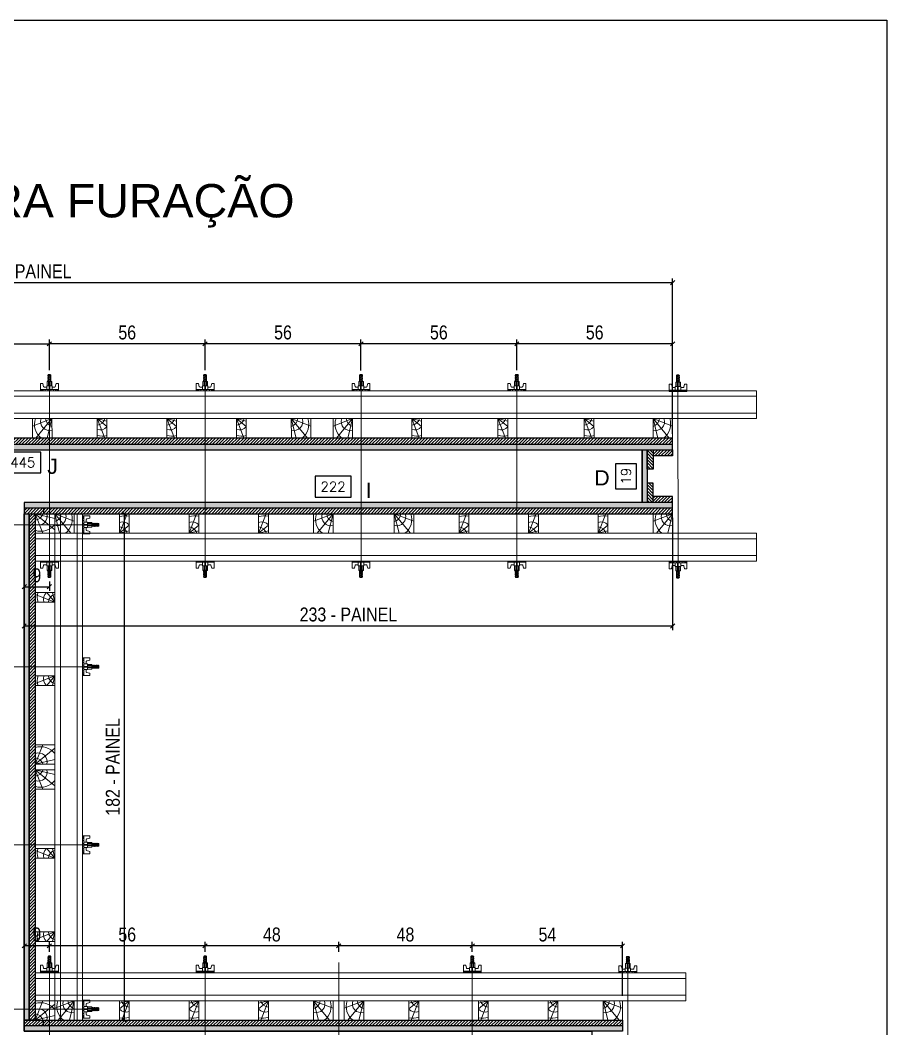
# Model space of a CAD drawing. Extents: x 14400 to 24104, y -21631 to 6985.
# Drawn here: x 23481 to 24104, y 1764 to 2489 of the extents above; entities that cross this region are included whole.
import ezdxf
from ezdxf.enums import TextEntityAlignment as Align

# ---------------------------------------------------------------- set-up
doc = ezdxf.new("R2010")
doc.units = 0
for name, color, linetype in [('CHAPA', 1, 'Continuous'), ('COTA', 241, 'Continuous'), ('MEIO_PONT', 93, 'Continuous'), ('MTH-PILAR-SEGUE', 5, 'Continuous'), ('SARRAFO', 251, 'Continuous'), ('TEXTO_GERAL', 7, 'Continuous')]:
    doc.layers.add(name, color=color, linetype=linetype)
for name, color, linetype, lineweight in [('Hachura', 251, 'Continuous', 9), ('Madeira', 126, 'Continuous', 18), ('Perfil Metálico', 224, 'Continuous', 18)]:
    doc.layers.add(name, color=color, linetype=linetype, lineweight=lineweight)
doc.styles.add('ARIAL', font='arial.ttf')
doc.styles.add('COTA TECNICA 2X', font='techl___.ttf', dxfattribs={"height": 10})
doc.styles.add('ROMANS', font='romans.shx')
doc.dimstyles.new('SECAO PILAR', dxfattribs={"dimtxt": 10, "dimasz": 3, "dimexe": 3, "dimexo": 3, "dimgap": 3, "dimtad": 1, "dimdec": 1, "dimlfac": 0.5, "dimzin": 12, "dimdsep": 46, "dimtxsty": 'COTA TECNICA 2X', "dimblk1": 'OBLIQUE', "dimblk2": 'OBLIQUE', "dimsah": 1, "dimcen": 0.9, "dimclrd": 256, "dimclre": 256, "dimclrt": 256, "dimadec": 1, "dimazin": 3, "dimtfac": 1, "dimtdec": 1, "dimtmove": 0, "dimatfit": 3, "dimfxl": 1, "dimtolj": 1, "dimtzin": 12, "dimarcsym": 0})
doc.dimstyles.new('SECÇÃO 2', dxfattribs={"dimtxt": 7, "dimasz": 6, "dimexe": 0.18, "dimexo": 2, "dimgap": -4, "dimtad": 3, "dimdec": 1, "dimlfac": 0.5, "dimzin": 12, "dimdsep": 46, "dimtxsty": 'ROMANS', "dimblk": 'ARCHTICK', "dimcen": 0.09, "dimse1": 1, "dimse2": 1, "dimsd1": 1, "dimsd2": 1, "dimclrd": 180, "dimclre": 5, "dimclrt": 1, "dimadec": 0, "dimazin": 3, "dimtfac": 1, "dimtdec": 1, "dimtofl": 0, "dimtmove": 0, "dimatfit": 3, "dimldrblk": 'ARCHTICK', "dimfxl": 1, "dimtolj": 1, "dimtzin": 0, "dimarcsym": 0})
pattern_1 = [(225, (13920.2894, -20740.3486), (1.12253202, -1.12253202), [])]
pattern_2 = [(225, (13892.2894, -20748.7486), (1.12253202, -1.12253202), [])]
pattern_3 = [(315, (45926.0494, -7322.2923), (1.12253202, 1.12253202), [])]

# ---------------------------------------------------------------- blocks, each defined once
blk = doc.blocks.new('*D1853')
at = {"layer": 'COTA', "color": 180, "lineweight": -2, "transparency": 16777216}
for p, q in [((23719.24, 2161.66), (23693.24, 2161.66)), ((23693.24, 2161.66), (23693.24, 2146.66)), ((23719.24, 2146.66), (23719.24, 2161.66)), ((23693.24, 2146.66), (23719.24, 2146.66))]:
    blk.add_line(p, q, dxfattribs=at)
at = {"layer": 'Defpoints', "color": 0, "transparency": 16777216}
for p in [(23484.24, 2142.66), (23928.24, 2142.66), (23928.24, 2142.66)]:
    blk.add_point(p, dxfattribs=at)
at = {"layer": 'COTA', "color": 1, "transparency": 16777216, "insert": (23706.24, 2154.16), "char_height": 7, "attachment_point": 5, "style": 'ROMANS'}
blk.add_mtext('\\A1;222', dxfattribs=at)
blk = doc.blocks.new('_ArchTick')
at = {"color": 0, "linetype": 'ByBlock', "const_width": 0.15}
blk.add_lwpolyline([(-0.5, -0.5), (0.5, 0.5)], dxfattribs=at)
blk = doc.blocks.new('*D1855')
at = {"layer": 'COTA', "color": 180, "lineweight": -2, "transparency": 16777216}
for p, q in [((23924.24, 2170.66), (23909.24, 2170.66)), ((23909.24, 2170.66), (23909.24, 2152.66)), ((23924.24, 2152.66), (23924.24, 2170.66)), ((23909.24, 2152.66), (23924.24, 2152.66))]:
    blk.add_line(p, q, dxfattribs=at)
at = {"layer": 'Defpoints', "color": 0, "transparency": 16777216}
for p in [(23928.24, 2180.66), (23928.24, 2180.66), (23928.24, 2142.66)]:
    blk.add_point(p, dxfattribs=at)
at = {"layer": 'COTA', "color": 1, "transparency": 16777216, "insert": (23916.74, 2161.66), "char_height": 7, "attachment_point": 5, "rotation": 90, "style": 'ROMANS'}
blk.add_mtext('\\A1;19', dxfattribs=at)
blk = doc.blocks.new('*D1844')
at = {"layer": 'COTA', "color": 180, "lineweight": -2, "transparency": 16777216}
for p, q in [((23496.24, 2179.03), (23470.24, 2179.03)), ((23470.24, 2179.03), (23470.24, 2164.03)), ((23496.24, 2164.03), (23496.24, 2179.03)), ((23470.24, 2164.03), (23496.24, 2164.03))]:
    blk.add_line(p, q, dxfattribs=at)
at = {"layer": 'Defpoints', "color": 0, "transparency": 16777216}
for p in [(23038.24, 2180.66), (23928.24, 2180.66), (23928.24, 2160.03)]:
    blk.add_point(p, dxfattribs=at)
at = {"layer": 'COTA', "color": 1, "transparency": 16777216, "insert": (23483.24, 2171.53), "char_height": 7, "attachment_point": 5, "style": 'ROMANS'}
blk.add_mtext('\\A1;445', dxfattribs=at)
blk = doc.blocks.new('_Oblique')
at = {"color": 0, "linetype": 'ByBlock', "lineweight": -2}
blk.add_line((-0.5, -0.5), (0.5, 0.5), dxfattribs=at)
blk = doc.blocks.new('*D1857')
at = {"layer": 'COTA', "lineweight": -2, "transparency": 16777216}
for p, q in [((23495.24, 2134.66), (23559.09, 2134.66)), ((23556.09, 2134.66), (23556.09, 1770.66)), ((23495.24, 1770.66), (23559.09, 1770.66))]:
    blk.add_line(p, q, dxfattribs=at)
at = {"layer": 'Defpoints', "color": 0, "transparency": 16777216}
for p in [(23492.24, 2134.66), (23492.24, 1770.66), (23556.09, 1770.66)]:
    blk.add_point(p, dxfattribs=at)
at = {"layer": 'COTA', "lineweight": -2, "transparency": 16777216, "xscale": 3, "yscale": 3, "zscale": 3}
for p, rotation in [((23556.09, 2134.66), 90), ((23556.09, 1770.66), 270)]:
    blk.add_blockref('_Oblique', p, dxfattribs=dict(at, rotation=rotation))
at = {"layer": 'COTA', "transparency": 16777216, "insert": (23547.99, 1952.66), "char_height": 10, "attachment_point": 5, "rotation": 90, "style": 'COTA TECNICA 2X'}
blk.add_mtext('\\A1;182 - PAINEL', dxfattribs=at)
blk = doc.blocks.new('PONTALETE')
at = {"layer": 'Madeira'}
for q in [(2.71, 7), (7, 5.76), (7, 1.74)]:
    blk.add_line((0, 0), q, dxfattribs=at)
blk.add_lwpolyline([(0, 0), (7, 0), (7, 7), (0, 7)], close=True, dxfattribs=at)
for centre, radius, start, end in [((2.04, 0.06), 6.23, 37.2818, 109.0913), ((1.09, 0.9), 3.19, 343.603, 109.9847), ((-0.21, -0.78), 3.09, 14.6322, 86.0383)]:
    blk.add_arc(centre, radius, start, end, dxfattribs=at)
blk = doc.blocks.new('MEIO PONTALETE')
at = {"layer": 'Madeira'}
for q in [(2.71, 7), (3.5, 2.88), (3.5, 0.87)]:
    blk.add_line((0, 0), q, dxfattribs=at)
blk.add_lwpolyline([(0, 0), (3.5, 0), (3.5, 7), (0, 7)], close=True, dxfattribs=at)
for centre, radius, start, end in [((2.04, 0.06), 6.23, 76.4499, 109.0913), ((1.09, 0.9), 3.19, 40.9063, 109.9847), ((-0.21, -0.78), 3.09, 14.6322, 86.0383)]:
    blk.add_arc(centre, radius, start, end, dxfattribs=at)
blk = doc.blocks.new('*D1861')
at = {"layer": 'COTA', "lineweight": -2, "transparency": 16777216}
for p, q in [((23484.24, 2131.66), (23484.24, 2050.98)), ((23950.24, 2131.66), (23950.24, 2050.98)), ((23950.24, 2053.98), (23484.24, 2053.98))]:
    blk.add_line(p, q, dxfattribs=at)
at = {"layer": 'Defpoints', "color": 0, "transparency": 16777216}
for p in [(23484.24, 2134.66), (23950.24, 2134.66), (23484.24, 2053.98)]:
    blk.add_point(p, dxfattribs=at)
at = {"layer": 'COTA', "lineweight": -2, "transparency": 16777216, "xscale": 3, "yscale": 3, "zscale": 3, "rotation": 180}
blk.add_blockref('_Oblique', (23484.24, 2053.98), dxfattribs=at)
at = {"layer": 'COTA', "lineweight": -2, "transparency": 16777216, "xscale": 3, "yscale": 3, "zscale": 3}
blk.add_blockref('_Oblique', (23950.24, 2053.98), dxfattribs=at)
at = {"layer": 'COTA', "transparency": 16777216, "insert": (23717.24, 2062.2), "char_height": 10, "attachment_point": 5, "style": 'COTA TECNICA 2X'}
blk.add_mtext('\\A1;233 - PAINEL', dxfattribs=at)
blk = doc.blocks.new('*D1860')
at = {"layer": 'COTA', "lineweight": -2, "transparency": 16777216}
for p, q in [((23016.24, 2206.08), (23016.24, 2303.79)), ((23016.24, 2300.79), (23950.24, 2300.79)), ((23950.24, 2192.06), (23950.24, 2303.79))]:
    blk.add_line(p, q, dxfattribs=at)
at = {"layer": 'Defpoints', "color": 0, "transparency": 16777216}
for p in [(23950.24, 2300.79), (23016.24, 2203.08), (23950.24, 2189.06)]:
    blk.add_point(p, dxfattribs=at)
at = {"layer": 'COTA', "lineweight": -2, "transparency": 16777216, "xscale": 3, "yscale": 3, "zscale": 3, "rotation": 180}
blk.add_blockref('_Oblique', (23016.24, 2300.79), dxfattribs=at)
at = {"layer": 'COTA', "lineweight": -2, "transparency": 16777216, "xscale": 3, "yscale": 3, "zscale": 3}
blk.add_blockref('_Oblique', (23950.24, 2300.79), dxfattribs=at)
at = {"layer": 'COTA', "transparency": 16777216, "insert": (23483.24, 2308.89), "char_height": 10, "attachment_point": 5, "style": 'COTA TECNICA 2X'}
blk.add_mtext('\\A1;467 - PAINEL', dxfattribs=at)
blk = doc.blocks.new('C')
at = {"layer": 'Hachura', "color": 0}
for p, q in [((0, 3.22), (0, -3.22)), ((0.45, 3.22), (0, 3.22)), ((0.46, 3.16), (0, 3.16)), ((0.46, 3.05), (0, 3.05)), ((0.46, 2.88), (0, 2.88)), ((0, 2.75), (0, -1.16)), ((0.46, 2.65), (0, 2.65)), ((0.46, 2.23), (0, 2.23)), ((0.46, 1.51), (0, 1.51)), ((0.39, 0.49), (0.17, 0.49)), ((0.45, -3.23), (0.45, 3.22)), ((0.45, 3.22), (2.58, 3.22)), ((1.74, 0.97), (0.45, 0.97)), ((1.45, 0.1), (0.45, 0.1)), ((1.35, 1.94), (1.35, 0.96)), ((2.58, 2.39), (1.47, 2.09)), ((1.74, -0.97), (1.74, 0.97)), ((1.74, 0.97), (1.74, 0.84)), ((1.74, 0.97), (1.74, 0.84)), ((1.74, 0.84), (3.35, 0.84)), ((3.35, 0.45), (1.74, 0.45)), ((2.58, 3.22), (2.58, 2.39)), ((3.32, 0.84), (3.32, -0.84)), ((3.35, 0.84), (3.35, -0.84)), ((3.68, 0.45), (3.35, 0.45)), ((3.84, -0.52), (3.35, 0.45)), ((3.35, 0.06), (3.67, -0.57)), ((3.68, 0.45), (4.16, -0.52)), ((3.72, 0.5), (4.25, -0.57)), ((4.37, -0.55), (3.83, 0.53)), ((4.15, 0.45), (3.93, 0.45)), ((4.42, -0.52), (3.93, 0.45)), ((4.15, 0.45), (4.26, 0.45)), ((4.26, 0.45), (4.74, -0.52)), ((4.3, 0.5), (4.83, -0.57)), ((4.95, -0.55), (4.41, 0.53)), ((4.51, 0.45), (4.84, 0.45)), ((5, -0.52), (4.51, 0.45)), ((4.84, 0.45), (5.32, -0.52)), ((4.88, 0.5), (5.41, -0.57)), ((5.53, -0.55), (4.99, 0.53)), ((5.58, -0.52), (5.09, 0.45)), ((5.42, 0.45), (5.09, 0.45)), ((5.58, -0.52), (5.09, 0.45)), ((5.42, 0.45), (5.74, -0.19)), ((5.46, 0.5), (5.74, -0.07)), ((5.74, 0.19), (5.57, 0.53)), ((5.74, 0.32), (5.68, 0.45)), ((5.68, 0.45), (5.74, 0.45)), ((5.74, 0.45), (5.9, 0.29)), ((5.74, 0.45), (5.74, -0.52)), ((5.9, -0.36), (5.9, 0.29)), ((0.45, 0), (0, 0)), ((0.46, -1.52), (0, -1.52)), ((0.46, -2.23), (0, -2.23)), ((0.46, -2.65), (0, -2.65)), ((0.46, -2.88), (0, -2.88)), ((0.46, -3.05), (0, -3.05)), ((0.46, -3.16), (0, -3.16)), ((0, -3.22), (2.57, -3.22)), ((0.08, -0.48), (0.29, -0.48)), ((0.29, -0.48), (0.4, -0.48)), ((0.45, 0), (0.45, -0.97)), ((0.45, -0.16), (1.45, -0.16)), ((0.45, -0.65), (0.45, -0.32)), ((0.45, -3.23), (0.45, -0.65)), ((0.45, -0.97), (1.74, -0.97)), ((1.35, -1.94), (1.35, -0.97)), ((2.58, -2.39), (1.47, -2.1)), ((3.35, -0.32), (1.74, -0.32)), ((3.35, -0.84), (1.74, -0.84)), ((2.58, -3.23), (2.58, -2.39)), ((3.35, -0.07), (3.58, -0.52)), ((3.35, -0.52), (3.58, -0.52)), ((3.84, -0.52), (4.16, -0.52)), ((4.42, -0.52), (4.74, -0.52)), ((4.63, -0.52), (4.74, -0.52)), ((5, -0.52), (5.32, -0.52)), ((5.58, -0.52), (5.74, -0.52)), ((5.74, -0.52), (5.9, -0.36)), ((5.74, -0.52), (5.74, -0.52))]:
    blk.add_line(p, q, dxfattribs=at)
for centre, radius, start, end in [((1.52, 1.94), 0.161, 104.7436, 180), ((1.44, -0.03), 0.129, 272.695, 87.305), ((3.81, 0.39), 0.143, 25.5688, 154.4312), ((4.39, 0.39), 0.143, 25.5688, 154.4312), ((4.97, 0.39), 0.143, 25.5688, 154.4312), ((5.55, 0.39), 0.143, 25.5688, 154.4312), ((0.17, -0.37), 0.174, 221.744, 317.8592), ((1.52, -1.94), 0.161, 180, 255.2564), ((3.71, -0.4), 0.174, 222.1408, 318.256), ((4.29, -0.4), 0.174, 222.1408, 318.256), ((4.87, -0.4), 0.174, 222.1408, 318.256), ((5.45, -0.4), 0.174, 222.1408, 318.256), ((5.61, -0.4), 0.174, 317.8592, 318.256)]:
    blk.add_arc(centre, radius, start, end, dxfattribs=at)
blk = doc.blocks.new('*D1865')
at = {"layer": 'COTA', "lineweight": -2, "transparency": 16777216}
for p, q in [((23838.25, 2237.88), (23838.25, 2259.82)), ((23950.24, 2256.82), (23838.25, 2256.82)), ((23950.24, 2206.08), (23950.24, 2259.82))]:
    blk.add_line(p, q, dxfattribs=at)
at = {"layer": 'Defpoints', "color": 0, "transparency": 16777216}
for p in [(23838.25, 2256.82), (23838.25, 2234.88), (23950.24, 2203.08)]:
    blk.add_point(p, dxfattribs=at)
at = {"layer": 'COTA', "lineweight": -2, "transparency": 16777216, "xscale": 3, "yscale": 3, "zscale": 3, "rotation": 180}
blk.add_blockref('_Oblique', (23838.25, 2256.82), dxfattribs=at)
at = {"layer": 'COTA', "lineweight": -2, "transparency": 16777216, "xscale": 3, "yscale": 3, "zscale": 3}
blk.add_blockref('_Oblique', (23950.24, 2256.82), dxfattribs=at)
at = {"layer": 'COTA', "transparency": 16777216, "insert": (23894.24, 2264.93), "char_height": 10, "attachment_point": 5, "style": 'COTA TECNICA 2X'}
blk.add_mtext('\\A1;56', dxfattribs=at)
blk = doc.blocks.new('*D1866')
at = {"layer": 'COTA', "lineweight": -2, "transparency": 16777216}
for p, q in [((23726.25, 2237.55), (23726.25, 2259.82)), ((23838.25, 2256.82), (23726.25, 2256.82)), ((23838.25, 2237.88), (23838.25, 2259.82))]:
    blk.add_line(p, q, dxfattribs=at)
at = {"layer": 'Defpoints', "color": 0, "transparency": 16777216}
for p in [(23726.25, 2256.82), (23726.25, 2234.55), (23838.25, 2234.88)]:
    blk.add_point(p, dxfattribs=at)
at = {"layer": 'COTA', "lineweight": -2, "transparency": 16777216, "xscale": 3, "yscale": 3, "zscale": 3, "rotation": 180}
blk.add_blockref('_Oblique', (23726.25, 2256.82), dxfattribs=at)
at = {"layer": 'COTA', "lineweight": -2, "transparency": 16777216, "xscale": 3, "yscale": 3, "zscale": 3}
blk.add_blockref('_Oblique', (23838.25, 2256.82), dxfattribs=at)
at = {"layer": 'COTA', "transparency": 16777216, "insert": (23782.25, 2264.93), "char_height": 10, "attachment_point": 5, "style": 'COTA TECNICA 2X'}
blk.add_mtext('\\A1;56', dxfattribs=at)
blk = doc.blocks.new('*D1867')
at = {"layer": 'COTA', "lineweight": -2, "transparency": 16777216}
for p, q in [((23614.25, 2237.88), (23614.25, 2259.82)), ((23726.25, 2256.82), (23614.25, 2256.82)), ((23726.25, 2237.55), (23726.25, 2259.82))]:
    blk.add_line(p, q, dxfattribs=at)
at = {"layer": 'Defpoints', "color": 0, "transparency": 16777216}
for p in [(23614.25, 2256.82), (23614.25, 2234.88), (23726.25, 2234.55)]:
    blk.add_point(p, dxfattribs=at)
at = {"layer": 'COTA', "lineweight": -2, "transparency": 16777216, "xscale": 3, "yscale": 3, "zscale": 3, "rotation": 180}
blk.add_blockref('_Oblique', (23614.25, 2256.82), dxfattribs=at)
at = {"layer": 'COTA', "lineweight": -2, "transparency": 16777216, "xscale": 3, "yscale": 3, "zscale": 3}
blk.add_blockref('_Oblique', (23726.25, 2256.82), dxfattribs=at)
at = {"layer": 'COTA', "transparency": 16777216, "insert": (23670.25, 2264.93), "char_height": 10, "attachment_point": 5, "style": 'COTA TECNICA 2X'}
blk.add_mtext('\\A1;56', dxfattribs=at)
blk = doc.blocks.new('*D1868')
at = {"layer": 'COTA', "lineweight": -2, "transparency": 16777216}
for p, q in [((23502.34, 2237.88), (23502.34, 2259.82)), ((23614.25, 2256.82), (23502.34, 2256.82)), ((23614.25, 2237.88), (23614.25, 2259.82))]:
    blk.add_line(p, q, dxfattribs=at)
at = {"layer": 'Defpoints', "color": 0, "transparency": 16777216}
for p in [(23502.34, 2256.82), (23502.34, 2234.88), (23614.25, 2234.88)]:
    blk.add_point(p, dxfattribs=at)
at = {"layer": 'COTA', "lineweight": -2, "transparency": 16777216, "xscale": 3, "yscale": 3, "zscale": 3, "rotation": 180}
blk.add_blockref('_Oblique', (23502.34, 2256.82), dxfattribs=at)
at = {"layer": 'COTA', "lineweight": -2, "transparency": 16777216, "xscale": 3, "yscale": 3, "zscale": 3}
blk.add_blockref('_Oblique', (23614.25, 2256.82), dxfattribs=at)
at = {"layer": 'COTA', "transparency": 16777216, "insert": (23558.29, 2264.93), "char_height": 10, "attachment_point": 5, "style": 'COTA TECNICA 2X'}
blk.add_mtext('\\A1;56', dxfattribs=at)
blk = doc.blocks.new('*D1873')
at = {"layer": 'COTA', "lineweight": -2, "transparency": 16777216}
for p, q in [((23428.24, 2237.88), (23428.24, 2259.82)), ((23428.24, 2256.82), (23502.34, 2256.82)), ((23502.34, 2237.88), (23502.34, 2259.82))]:
    blk.add_line(p, q, dxfattribs=at)
at = {"layer": 'Defpoints', "color": 0, "transparency": 16777216}
for p in [(23502.34, 2256.82), (23428.24, 2234.88), (23502.34, 2234.88)]:
    blk.add_point(p, dxfattribs=at)
at = {"layer": 'COTA', "lineweight": -2, "transparency": 16777216, "xscale": 3, "yscale": 3, "zscale": 3, "rotation": 180}
blk.add_blockref('_Oblique', (23428.24, 2256.82), dxfattribs=at)
at = {"layer": 'COTA', "lineweight": -2, "transparency": 16777216, "xscale": 3, "yscale": 3, "zscale": 3}
blk.add_blockref('_Oblique', (23502.34, 2256.82), dxfattribs=at)
at = {"layer": 'COTA', "transparency": 16777216, "insert": (23465.29, 2265.04), "char_height": 10, "attachment_point": 5, "style": 'COTA TECNICA 2X'}
blk.add_mtext('\\A1;37', dxfattribs=at)
blk = doc.blocks.new('*D1874')
at = {"layer": 'COTA', "lineweight": -2, "transparency": 16777216}
for p, q in [((23484.34, 2081.96), (23484.34, 2085.24)), ((23484.34, 2082.24), (23502.34, 2082.24)), ((23502.34, 2085.87), (23502.34, 2079.24))]:
    blk.add_line(p, q, dxfattribs=at)
at = {"layer": 'Defpoints', "color": 0, "transparency": 16777216}
for p in [(23502.34, 2088.87), (23502.34, 2082.24), (23484.34, 2078.96)]:
    blk.add_point(p, dxfattribs=at)
at = {"layer": 'COTA', "lineweight": -2, "transparency": 16777216, "xscale": 3, "yscale": 3, "zscale": 3, "rotation": 180}
blk.add_blockref('_Oblique', (23484.34, 2082.24), dxfattribs=at)
at = {"layer": 'COTA', "lineweight": -2, "transparency": 16777216, "xscale": 3, "yscale": 3, "zscale": 3}
blk.add_blockref('_Oblique', (23502.34, 2082.24), dxfattribs=at)
at = {"layer": 'COTA', "transparency": 16777216, "insert": (23493.34, 2090.33), "char_height": 10, "attachment_point": 5, "style": 'COTA TECNICA 2X'}
blk.add_mtext('\\A1;9', dxfattribs=at)
blk = doc.blocks.new('*D1894')
at = {"layer": 'COTA', "lineweight": -2, "transparency": 16777216}
for p, q in [((23806.25, 1819.88), (23806.25, 1827.1)), ((23914.26, 1788.06), (23914.26, 1827.1)), ((23914.26, 1824.1), (23806.25, 1824.1))]:
    blk.add_line(p, q, dxfattribs=at)
at = {"layer": 'Defpoints', "color": 0, "transparency": 16777216}
for p in [(23806.25, 1824.1), (23806.25, 1816.88), (23914.26, 1785.06)]:
    blk.add_point(p, dxfattribs=at)
at = {"layer": 'COTA', "lineweight": -2, "transparency": 16777216, "xscale": 3, "yscale": 3, "zscale": 3, "rotation": 180}
blk.add_blockref('_Oblique', (23806.25, 1824.1), dxfattribs=at)
at = {"layer": 'COTA', "lineweight": -2, "transparency": 16777216, "xscale": 3, "yscale": 3, "zscale": 3}
blk.add_blockref('_Oblique', (23914.26, 1824.1), dxfattribs=at)
at = {"layer": 'COTA', "transparency": 16777216, "insert": (23860.25, 1832.21), "char_height": 10, "attachment_point": 5, "style": 'COTA TECNICA 2X'}
blk.add_mtext('\\A1;54', dxfattribs=at)
blk = doc.blocks.new('*D1895')
at = {"layer": 'COTA', "lineweight": -2, "transparency": 16777216}
for p, q in [((23710.25, 1819.88), (23710.25, 1827.1)), ((23806.25, 1819.88), (23806.25, 1827.1)), ((23806.25, 1824.1), (23710.25, 1824.1))]:
    blk.add_line(p, q, dxfattribs=at)
at = {"layer": 'Defpoints', "color": 0, "transparency": 16777216}
for p in [(23710.25, 1824.1), (23710.25, 1816.88), (23806.25, 1816.88)]:
    blk.add_point(p, dxfattribs=at)
at = {"layer": 'COTA', "lineweight": -2, "transparency": 16777216, "xscale": 3, "yscale": 3, "zscale": 3, "rotation": 180}
blk.add_blockref('_Oblique', (23710.25, 1824.1), dxfattribs=at)
at = {"layer": 'COTA', "lineweight": -2, "transparency": 16777216, "xscale": 3, "yscale": 3, "zscale": 3}
blk.add_blockref('_Oblique', (23806.25, 1824.1), dxfattribs=at)
at = {"layer": 'COTA', "transparency": 16777216, "insert": (23758.25, 1832.2), "char_height": 10, "attachment_point": 5, "style": 'COTA TECNICA 2X'}
blk.add_mtext('\\A1;48', dxfattribs=at)
blk = doc.blocks.new('*D1896')
at = {"layer": 'COTA', "lineweight": -2, "transparency": 16777216}
for p, q in [((23614.25, 1819.88), (23614.25, 1827.1)), ((23710.25, 1819.88), (23710.25, 1827.1)), ((23710.25, 1824.1), (23614.25, 1824.1))]:
    blk.add_line(p, q, dxfattribs=at)
at = {"layer": 'Defpoints', "color": 0, "transparency": 16777216}
for p in [(23614.25, 1824.1), (23614.25, 1816.88), (23710.25, 1816.88)]:
    blk.add_point(p, dxfattribs=at)
at = {"layer": 'COTA', "lineweight": -2, "transparency": 16777216, "xscale": 3, "yscale": 3, "zscale": 3, "rotation": 180}
blk.add_blockref('_Oblique', (23614.25, 1824.1), dxfattribs=at)
at = {"layer": 'COTA', "lineweight": -2, "transparency": 16777216, "xscale": 3, "yscale": 3, "zscale": 3}
blk.add_blockref('_Oblique', (23710.25, 1824.1), dxfattribs=at)
at = {"layer": 'COTA', "transparency": 16777216, "insert": (23662.25, 1832.2), "char_height": 10, "attachment_point": 5, "style": 'COTA TECNICA 2X'}
blk.add_mtext('\\A1;48', dxfattribs=at)
blk = doc.blocks.new('*D1897')
at = {"layer": 'COTA', "lineweight": -2, "transparency": 16777216}
for p, q in [((23502.34, 1819.88), (23502.34, 1827.1)), ((23614.25, 1819.88), (23614.25, 1827.1)), ((23614.25, 1824.1), (23502.34, 1824.1))]:
    blk.add_line(p, q, dxfattribs=at)
at = {"layer": 'Defpoints', "color": 0, "transparency": 16777216}
for p in [(23502.34, 1824.1), (23502.34, 1816.88), (23614.25, 1816.88)]:
    blk.add_point(p, dxfattribs=at)
at = {"layer": 'COTA', "lineweight": -2, "transparency": 16777216, "xscale": 3, "yscale": 3, "zscale": 3, "rotation": 180}
blk.add_blockref('_Oblique', (23502.34, 1824.1), dxfattribs=at)
at = {"layer": 'COTA', "lineweight": -2, "transparency": 16777216, "xscale": 3, "yscale": 3, "zscale": 3}
blk.add_blockref('_Oblique', (23614.25, 1824.1), dxfattribs=at)
at = {"layer": 'COTA', "transparency": 16777216, "insert": (23558.29, 1832.21), "char_height": 10, "attachment_point": 5, "style": 'COTA TECNICA 2X'}
blk.add_mtext('\\A1;56', dxfattribs=at)
blk = doc.blocks.new('*D1905')
at = {"layer": 'COTA', "lineweight": -2, "transparency": 16777216}
for p, q in [((23484.34, 1819.88), (23484.34, 1827.11)), ((23502.34, 1819.88), (23502.34, 1827.11)), ((23502.34, 1824.11), (23484.34, 1824.11))]:
    blk.add_line(p, q, dxfattribs=at)
at = {"layer": 'Defpoints', "color": 0, "transparency": 16777216}
for p in [(23484.34, 1824.11), (23484.34, 1816.88), (23502.34, 1816.88)]:
    blk.add_point(p, dxfattribs=at)
at = {"layer": 'COTA', "lineweight": -2, "transparency": 16777216, "xscale": 3, "yscale": 3, "zscale": 3, "rotation": 180}
blk.add_blockref('_Oblique', (23484.34, 1824.11), dxfattribs=at)
at = {"layer": 'COTA', "lineweight": -2, "transparency": 16777216, "xscale": 3, "yscale": 3, "zscale": 3}
blk.add_blockref('_Oblique', (23502.34, 1824.11), dxfattribs=at)
at = {"layer": 'COTA', "transparency": 16777216, "insert": (23493.34, 1832.2), "char_height": 10, "attachment_point": 5, "style": 'COTA TECNICA 2X'}
blk.add_mtext('\\A1;9', dxfattribs=at)

msp = doc.modelspace()

# ---------------------------------------------------------------- hatches: boundary and pattern name
at = {"layer": 'Hachura'}
h = msp.add_hatch(dxfattribs=at)
h.set_pattern_fill('ANSI31', color=256, scale=0.5, angle=180, style=0)
h.set_pattern_definition(pattern_1)
h.paths.add_polyline_path([(23950.24, 2189.06), (23950.24, 2184.66), (23016.24, 2184.66), (23016.24, 2189.06)])
h = msp.add_hatch(color=256, dxfattribs=at)
h.dxf.hatch_style = 1
h.paths.add_polyline_path([(23950.24, 2180.66), (23950.24, 2184.66), (23016.24, 2184.66), (23016.24, 2180.66)])
h = msp.add_hatch(color=256, dxfattribs=at)
h.dxf.hatch_style = 1
h.paths.add_polyline_path([(23931.84, 2142.66), (23928.24, 2142.66), (23928.24, 2180.66), (23931.84, 2180.66)])
h = msp.add_hatch(dxfattribs=at)
h.set_pattern_fill('ANSI31', color=256, scale=0.5, angle=270, style=0)
h.set_pattern_definition(pattern_3)
h.paths.add_polyline_path([(23931.84, 2166.66), (23936.24, 2166.66), (23936.24, 2180.66), (23931.84, 2180.66)])
h = msp.add_hatch(dxfattribs=at)
h.set_pattern_fill('ANSI31', color=256, scale=0.5, angle=180, style=0)
h.set_pattern_definition(pattern_2)
h.paths.add_polyline_path([(23936.24, 2180.66), (23936.24, 2176.26), (23950.24, 2176.26), (23950.24, 2180.66)])
h = msp.add_hatch(dxfattribs=at)
h.set_pattern_fill('ANSI31', color=256, scale=0.5, angle=270, style=0)
h.set_pattern_definition(pattern_3)
h.paths.add_polyline_path([(23931.84, 2156.66), (23936.24, 2156.66), (23936.24, 2142.66), (23931.84, 2142.66)])
h = msp.add_hatch(dxfattribs=at)
h.set_pattern_fill('ANSI31', color=256, scale=0.5, angle=180, style=0)
h.set_pattern_definition(pattern_2)
h.paths.add_polyline_path([(23936.24, 2142.66), (23936.24, 2147.06), (23950.24, 2147.06), (23950.24, 2142.66)])
h = msp.add_hatch(color=256, dxfattribs=at)
h.dxf.hatch_style = 1
h.paths.add_polyline_path([(23484.24, 2142.66), (23950.24, 2142.66), (23950.24, 2138.66), (23484.24, 2138.66)])
h = msp.add_hatch(dxfattribs=at)
h.set_pattern_fill('ANSI31', color=256, scale=0.5, angle=180, style=0)
h.set_pattern_definition(pattern_1)
h.paths.add_polyline_path([(23484.24, 2134.66), (23484.24, 2138.66), (23950.24, 2138.66), (23950.24, 2134.66)])
h = msp.add_hatch(color=256, dxfattribs=at)
h.dxf.hatch_style = 1
h.paths.add_polyline_path([(23484.24, 1770.66), (23487.84, 1770.66), (23487.84, 2134.66), (23484.24, 2134.66)])
h = msp.add_hatch(dxfattribs=at)
h.set_pattern_fill('ANSI31', color=256, scale=0.5, angle=180, style=0)
h.set_pattern_definition([(225, (13920.2894, -21158.7486), (1.12253202, -1.12253202), [])])
h.paths.add_polyline_path([(23914.24, 1770.66), (23914.24, 1766.26), (23484.24, 1766.26), (23484.24, 1770.66)])
h = msp.add_hatch(color=256, dxfattribs=at)
h.dxf.hatch_style = 1
h.paths.add_polyline_path([(23914.24, 1766.66), (23914.24, 1762.66), (23484.24, 1762.66), (23484.24, 1766.66)])
at = {"layer": 'SARRAFO'}
h = msp.add_hatch(dxfattribs=at)
h.set_pattern_fill('ANSI31', color=256, scale=0.5, angle=180, style=0)
h.set_pattern_definition([(225, (-43.2329, -1525.7942), (1.12253202, -1.12253202), [])])
h.paths.add_polyline_path([(23492.24, 2134.66), (23487.84, 2134.66), (23487.84, 1770.66), (23492.24, 1770.66)])

# ---------------------------------------------------------------- linework, layer by layer
at = {"layer": 'CHAPA'}
for points in [[(23016.24, 2184.66), (23016.24, 2180.66), (23950.24, 2180.66), (23950.24, 2184.66)], [(23950.24, 2138.66), (23950.24, 2142.66), (23484.24, 2142.66), (23484.24, 2138.66)], [(23914.24, 1766.66), (23914.24, 1762.66), (23484.24, 1762.66), (23484.24, 1766.66)]]:
    msp.add_lwpolyline(points, dxfattribs=at)
for points in [[(23931.84, 2142.66), (23928.24, 2142.66), (23928.24, 2180.66), (23931.84, 2180.66)], [(23487.84, 1770.66), (23484.24, 1770.66), (23484.24, 2134.66), (23487.84, 2134.66)]]:
    msp.add_lwpolyline(points, close=True, dxfattribs=at)
at = {"layer": 'COTA'}
msp.add_lwpolyline([(21532.94, 2489.45), (24104.17, 2489.45), (24104.17, 1091.66), (21532.94, 1091.66)], close=True, dxfattribs=at)
at = {"layer": 'Hachura'}
for p, q in [((23502.41, 2089.87), (23502.4, 2230.21)), ((23614.31, 2089.87), (23614.3, 2230.21)), ((23726.31, 2089.87), (23726.3, 2230.21)), ((23838.31, 2089.87), (23838.3, 2230.21)), ((23954.11, 2089.46), (23954.1, 2229.79)), ((23537.69, 2126.75), (23397.27, 2126.75)), ((23537.69, 2024.75), (23397.27, 2024.75)), ((23537.69, 1896.75), (23397.27, 1896.75)), ((23502.41, 1671.87), (23502.4, 1812.21)), ((23614.31, 1671.87), (23614.3, 1812.21)), ((23710.31, 1671.87), (23710.3, 1812.21)), ((23806.31, 1671.87), (23806.3, 1812.21)), ((23918.11, 1671.46), (23918.1, 1811.79)), ((23537.69, 1778.57), (23397.27, 1778.57))]:
    msp.add_line(p, q, dxfattribs=at)
at = {"layer": 'Madeira'}
for points in [[(23706.24, 2120.66), (23706.24, 2134.66), (23506.24, 2134.66), (23506.24, 2120.66)], [(23950.24, 2120.66), (23950.24, 2134.66), (23750.24, 2134.66), (23750.24, 2120.66)], [(23914.26, 1784.66), (23914.24, 1770.66), (23714.25, 1770.66), (23714.26, 1784.66)]]:
    msp.add_lwpolyline(points, close=True, dxfattribs=at)
at = {"layer": 'MTH-PILAR-SEGUE', "linetype": 'Continuous'}
msp.add_lwpolyline([(23446.24, 1344.66), (23446.24, 1724.66), (23038.24, 1724.66), (23038.24, 1762.66), (23446.24, 1762.66), (23446.24, 2142.66), (23038.24, 2142.66), (23038.24, 2180.66), (23928.24, 2180.66), (23928.24, 2142.66), (23484.24, 2142.66), (23484.24, 1762.66), (23892.24, 1762.66), (23892.24, 1724.66), (23484.24, 1724.66), (23484.24, 1344.66), (23892.24, 1344.66), (23892.24, 1306.66), (23038.24, 1306.66), (23038.24, 1344.66), (23446.24, 1344.66)], dxfattribs=at)
at = {"layer": 'Perfil Metálico'}
for points in [[(22970.8, 2223.08), (22970.8, 2203.08), (24010.41, 2203.08), (24010.41, 2223.08)], [(24010.41, 2207.08), (24010.41, 2219.08), (22970.8, 2219.08), (22970.8, 2207.08)], [(23526.24, 2134.67), (23506.24, 2134.67), (23506.23, 1770.66), (23526.23, 1770.66)], [(23510.23, 1770.66), (23522.23, 1770.66), (23522.24, 2134.67), (23510.24, 2134.67)], [(24010.41, 2100.66), (24010.41, 2120.66), (23492.24, 2120.66), (23492.24, 2100.66)], [(23492.24, 2116.66), (23492.24, 2104.66), (24010.41, 2104.66), (24010.41, 2116.66)], [(23959.68, 1804.66), (23959.68, 1784.66), (23492.24, 1784.66), (23492.24, 1804.66)], [(23492.24, 1788.66), (23492.24, 1800.66), (23959.68, 1800.66), (23959.68, 1788.66)]]:
    msp.add_lwpolyline(points, close=True, dxfattribs=at)
at = {"layer": 'SARRAFO'}
for p, q in [((23498.24, 2138.66), (23498.24, 2134.66)), ((23498.24, 1766.66), (23498.24, 1770.66))]:
    msp.add_line(p, q, dxfattribs=at)
for points in [[(23016.24, 2184.66), (23950.24, 2184.66), (23950.24, 2189.06), (23016.24, 2189.06)], [(23950.24, 2138.66), (23484.24, 2138.66), (23484.24, 2134.66), (23950.24, 2134.66)], [(23492.24, 2134.66), (23492.24, 1770.66), (23487.84, 1770.66), (23487.84, 2134.66)], [(23914.24, 1766.66), (23484.24, 1766.66), (23484.24, 1770.66), (23914.24, 1770.66)]]:
    msp.add_lwpolyline(points, close=True, dxfattribs=at)
for points in [[(23936.24, 2180.66), (23936.24, 2166.66), (23931.84, 2166.66), (23931.84, 2180.66)], [(23950.24, 2180.66), (23950.24, 2176.26), (23936.24, 2176.26)], [(23936.24, 2142.66), (23936.24, 2156.66), (23931.84, 2156.66), (23931.84, 2142.66)], [(23950.24, 2142.66), (23950.24, 2147.06), (23936.24, 2147.06)]]:
    msp.add_lwpolyline(points, dxfattribs=at)

# ---------------------------------------------------------------- block references
at = {"layer": 'Hachura', "linetype": 'Continuous', "yscale": 2, "zscale": 2}
for p, xscale, rotation in [((23502.41, 2223.08), -2, 270), ((23614.31, 2223.08), -2, 270), ((23726.31, 2223.08), -2, 270), ((23838.31, 2223.08), -2, 270), ((23954.11, 2222.66), -2, 270), ((23502.41, 2100.67), 2, 270), ((23614.31, 2100.67), 2, 270), ((23726.31, 2100.67), 2, 270), ((23838.31, 2100.67), 2, 270), ((23954.11, 2100.26), 2, 270), ((23502.41, 1805.08), -2, 270), ((23614.31, 1805.08), -2, 270), ((23806.31, 1805.08), -2, 270), ((23918.11, 1804.66), -2, 270), ((23526.21, 1778.56), -2, 180)]:
    msp.add_blockref('C', p, dxfattribs=dict(at, xscale=xscale, rotation=rotation))
at = {"layer": 'Hachura', "linetype": 'Continuous', "xscale": 2, "yscale": 2, "zscale": 2}
for p in [(23526.21, 2126.76), (23526.21, 2024.76), (23526.21, 1896.76)]:
    msp.add_blockref('C', p, dxfattribs=at)
at = {"layer": 'Madeira'}
for name, p, xscale, yscale, zscale, rotation in [('PONTALETE', (23504.23, 2203.07), -2, 2, 2, 90.0629106968967), ('MEIO PONTALETE', (23536.73, 2203.07), -1.999999997962732, 1.999999997962732, 1.999999997962732, 180.0629106968967), ('MEIO PONTALETE', (23586.73, 2203.07), -1.999999997962732, 1.999999997962732, 1.999999997962732, 180.0629106968967), ('MEIO PONTALETE', (23636.73, 2203.07), -1.999999997962732, 1.999999997962732, 1.999999997962732, 180.0629106968967), ('PONTALETE', (23676.22, 2203.06), 2, 2, 2, 270.0629106968967), ('PONTALETE', (23720.23, 2203.07), -2, 2, 2, 90.0629106968967), ('MEIO PONTALETE', (23762.73, 2203.07), -1.999999997962732, 1.999999997962732, 1.999999997962732, 180.0629106968967), ('MEIO PONTALETE', (23824.73, 2203.07), -1.999999997962732, 1.999999997962732, 1.999999997962732, 180.0629106968967), ('MEIO PONTALETE', (23886.73, 2203.07), -1.999999997962732, 1.999999997962732, 1.999999997962732, 180.0629106968967), ('PONTALETE', (23936.23, 2203.06), 2, 2, 2, 270.0629106968967), ('PONTALETE', (23520.26, 1784.65), -2, 2, 2, 89.93708930310329), ('MEIO PONTALETE', (23559.75, 1784.66), 1.999999997962732, 1.999999997962732, 1.999999997962732, 179.9370893031033), ('MEIO PONTALETE', (23609.75, 1784.66), 1.999999997962732, 1.999999997962732, 1.999999997962732, 179.9370893031033), ('MEIO PONTALETE', (23659.75, 1784.66), 1.999999997962732, 1.999999997962732, 1.999999997962732, 179.9370893031033), ('PONTALETE', (23692.25, 1784.67), 2, 2, 2, 269.9370893031033), ('PONTALETE', (23728.26, 1784.65), -2, 2, 2, 89.93708930310329), ('MEIO PONTALETE', (23767.76, 1784.66), 1.999999997962732, 1.999999997962732, 1.999999997962732, 179.9370893031033), ('MEIO PONTALETE', (23817.76, 1784.66), 1.999999997962732, 1.999999997962732, 1.999999997962732, 179.9370893031033), ('MEIO PONTALETE', (23867.76, 1784.66), 1.999999997962732, 1.999999997962732, 1.999999997962732, 179.9370893031033), ('PONTALETE', (23900.26, 1784.67), 2, 2, 2, 269.9370893031033)]:
    msp.add_blockref(name, p, dxfattribs=dict(at, xscale=xscale, yscale=yscale, zscale=zscale, rotation=rotation))
at = {"layer": 'MEIO_PONT'}
for name, p, xscale, yscale, zscale, rotation in [('PONTALETE', (23492.24, 2134.66), -2, 2, 2, 180), ('PONTALETE', (23506.24, 2134.66), 2, 2, 2, 270), ('PONTALETE', (23706.24, 2134.66), -2, 2, 2, 90), ('PONTALETE', (23750.24, 2134.66), 2, 2, 2, 270), ('PONTALETE', (23950.24, 2134.66), -2, 2, 2, 90), ('MEIO PONTALETE', (23506.24, 2071.16), 1.999999997962732, 1.999999997962732, 1.999999997962732, 90.00000000000001), ('MEIO PONTALETE', (23506.24, 2018.16), -1.999999997962732, 1.999999997962732, 1.999999997962732, 90.00000000000007), ('PONTALETE', (23492.24, 1950.66), -2, 2, 2, 180), ('MEIO PONTALETE', (23506.24, 1887.16), 1.999999997962732, 1.999999997962732, 1.999999997962732, 90.00000000000001), ('MEIO PONTALETE', (23506.24, 1834.16), -1.999999997962732, 1.999999997962732, 1.999999997962732, 90.00000000000007)]:
    msp.add_blockref(name, p, dxfattribs=dict(at, xscale=xscale, yscale=yscale, zscale=zscale, rotation=rotation))
for name, p, xscale, yscale, zscale in [('MEIO PONTALETE', (23552.74, 2120.66), 1.999999997962732, 1.999999997962732, 1.999999997962732), ('MEIO PONTALETE', (23602.74, 2120.66), 1.999999997962732, 1.999999997962732, 1.999999997962732), ('MEIO PONTALETE', (23652.74, 2120.66), 1.999999997962732, 1.999999997962732, 1.999999997962732), ('MEIO PONTALETE', (23796.74, 2120.66), 1.999999997962732, 1.999999997962732, 1.999999997962732), ('MEIO PONTALETE', (23846.74, 2120.66), 1.999999997962732, 1.999999997962732, 1.999999997962732), ('MEIO PONTALETE', (23896.74, 2120.66), 1.999999997962732, 1.999999997962732, 1.999999997962732), ('PONTALETE', (23492.24, 1954.66), 2, 2, 2), ('PONTALETE', (23492.24, 1770.66), 2, 2, 2)]:
    msp.add_blockref(name, p, dxfattribs=dict(at, xscale=xscale, yscale=yscale, zscale=zscale))

# ---------------------------------------------------------------- texts
at = {"layer": 'TEXTO_GERAL', "style": 'ARIAL'}
for s, height, p in [('SEÇÃO PARA FURAÇÃO', 23.9619, (23483.24, 2359.68)), ('J', 11, (23504.61, 2168.85)), ('D', 11, (23899.44, 2160.5)), ('I', 11, (23731.81, 2151.47))]:
    msp.add_text(s, height=height, dxfattribs=at).set_placement(p, align=Align.MIDDLE_CENTER)

# ---------------------------------------------------------------- dimensions: what is measured, and where the dimension line sits
at = {"layer": 'COTA'}
for base, p1, p2, picture, middle in [((23950.24, 2300.79), (23016.24, 2203.08), (23950.24, 2189.06), '*D1860', (23483.24, 2308.89)), ((23484.24, 2053.98), (23950.24, 2134.66), (23484.24, 2134.66), '*D1861', (23717.24, 2062.2))]:
    dim = msp.add_linear_dim(base=base, p1=p1, p2=p2, text='<> - PAINEL', dimstyle='SECAO PILAR', dxfattribs=at)
    dim.commit()
    dim.dimension.update_dxf_attribs({"geometry": picture, "text_midpoint": middle})
for base, p1, p2, picture, middle in [((23502.3399, 2256.8196), (23428.2426, 2234.8754), (23502.3399, 2234.8754), '*D1873', (23465.2912, 2265.0389)), ((23502.34, 2256.82), (23614.25, 2234.88), (23502.34, 2234.88), '*D1868', (23558.29, 2264.93)), ((23614.25, 2256.82), (23726.25, 2234.55), (23614.25, 2234.88), '*D1867', (23670.25, 2264.93)), ((23726.25, 2256.82), (23838.25, 2234.88), (23726.25, 2234.55), '*D1866', (23782.25, 2264.93)), ((23484.34, 1824.11), (23502.34, 1816.88), (23484.34, 1816.88), '*D1905', (23493.34, 1832.2))]:
    dim = msp.add_linear_dim(base=base, p1=p1, p2=p2, dimstyle='SECAO PILAR', override={"dimtmove": 1}, dxfattribs=at)
    dim.commit()
    dim.dimension.update_dxf_attribs({"geometry": picture, "text_midpoint": middle})
for base, p1, p2, picture, middle in [((23838.25, 2256.82), (23950.24, 2203.08), (23838.25, 2234.88), '*D1865', (23894.24, 2264.93)), ((23502.34, 2082.24), (23484.34, 2078.96), (23502.34, 2088.87), '*D1874', (23493.34, 2090.33))]:
    dim = msp.add_linear_dim(base=base, p1=p1, p2=p2, dimstyle='SECAO PILAR', dxfattribs=at)
    dim.commit()
    dim.dimension.update_dxf_attribs({"geometry": picture, "text_midpoint": middle})
for base, p1, p2, picture, middle in [((23928.24, 2160.03), (23038.24, 2180.66), (23928.24, 2180.66), '*D1844', (23483.24, 2160.03)), ((23928.24, 2142.66), (23484.24, 2142.66), (23928.24, 2142.66), '*D1853', (23706.24, 2142.66))]:
    dim = msp.add_linear_dim(base=base, p1=p1, p2=p2, dimstyle='SECÇÃO 2', dxfattribs=at)
    dim.commit()
    dim.dimension.update_dxf_attribs({"geometry": picture, "text_midpoint": middle, "dimtype": 160})
dim = msp.add_linear_dim(base=(23928.24, 2180.66), p1=(23928.24, 2142.66), p2=(23928.24, 2180.66), angle=90, dimstyle='SECÇÃO 2', dxfattribs=at)
dim.commit()
dim.dimension.update_dxf_attribs({"geometry": '*D1855', "text_midpoint": (23916.74, 2161.66)})
dim = msp.add_linear_dim(base=(23556.09, 1770.66), p1=(23492.24, 2134.66), p2=(23492.24, 1770.66), angle=90, text='<> - PAINEL', dimstyle='SECAO PILAR', dxfattribs=at)
dim.commit()
dim.dimension.update_dxf_attribs({"geometry": '*D1857', "text_midpoint": (23547.99, 1952.66)})
for base, p1, p2, picture, middle in [((23502.34, 1824.1), (23614.25, 1816.88), (23502.34, 1816.88), '*D1897', (23558.29, 1832.21)), ((23614.25, 1824.1), (23710.25, 1816.88), (23614.25, 1816.88), '*D1896', (23662.25, 1832.2)), ((23710.25, 1824.1), (23806.25, 1816.88), (23710.25, 1816.88), '*D1895', (23758.25, 1832.2)), ((23806.25, 1824.1), (23914.26, 1785.06), (23806.25, 1816.88), '*D1894', (23860.25, 1832.21))]:
    dim = msp.add_linear_dim(base=base, p1=p1, p2=p2, angle=180, dimstyle='SECAO PILAR', override={"dimtmove": 1}, dxfattribs=at)
    dim.commit()
    dim.dimension.update_dxf_attribs({"geometry": picture, "text_midpoint": middle})

doc.saveas('drawing.dxf')
